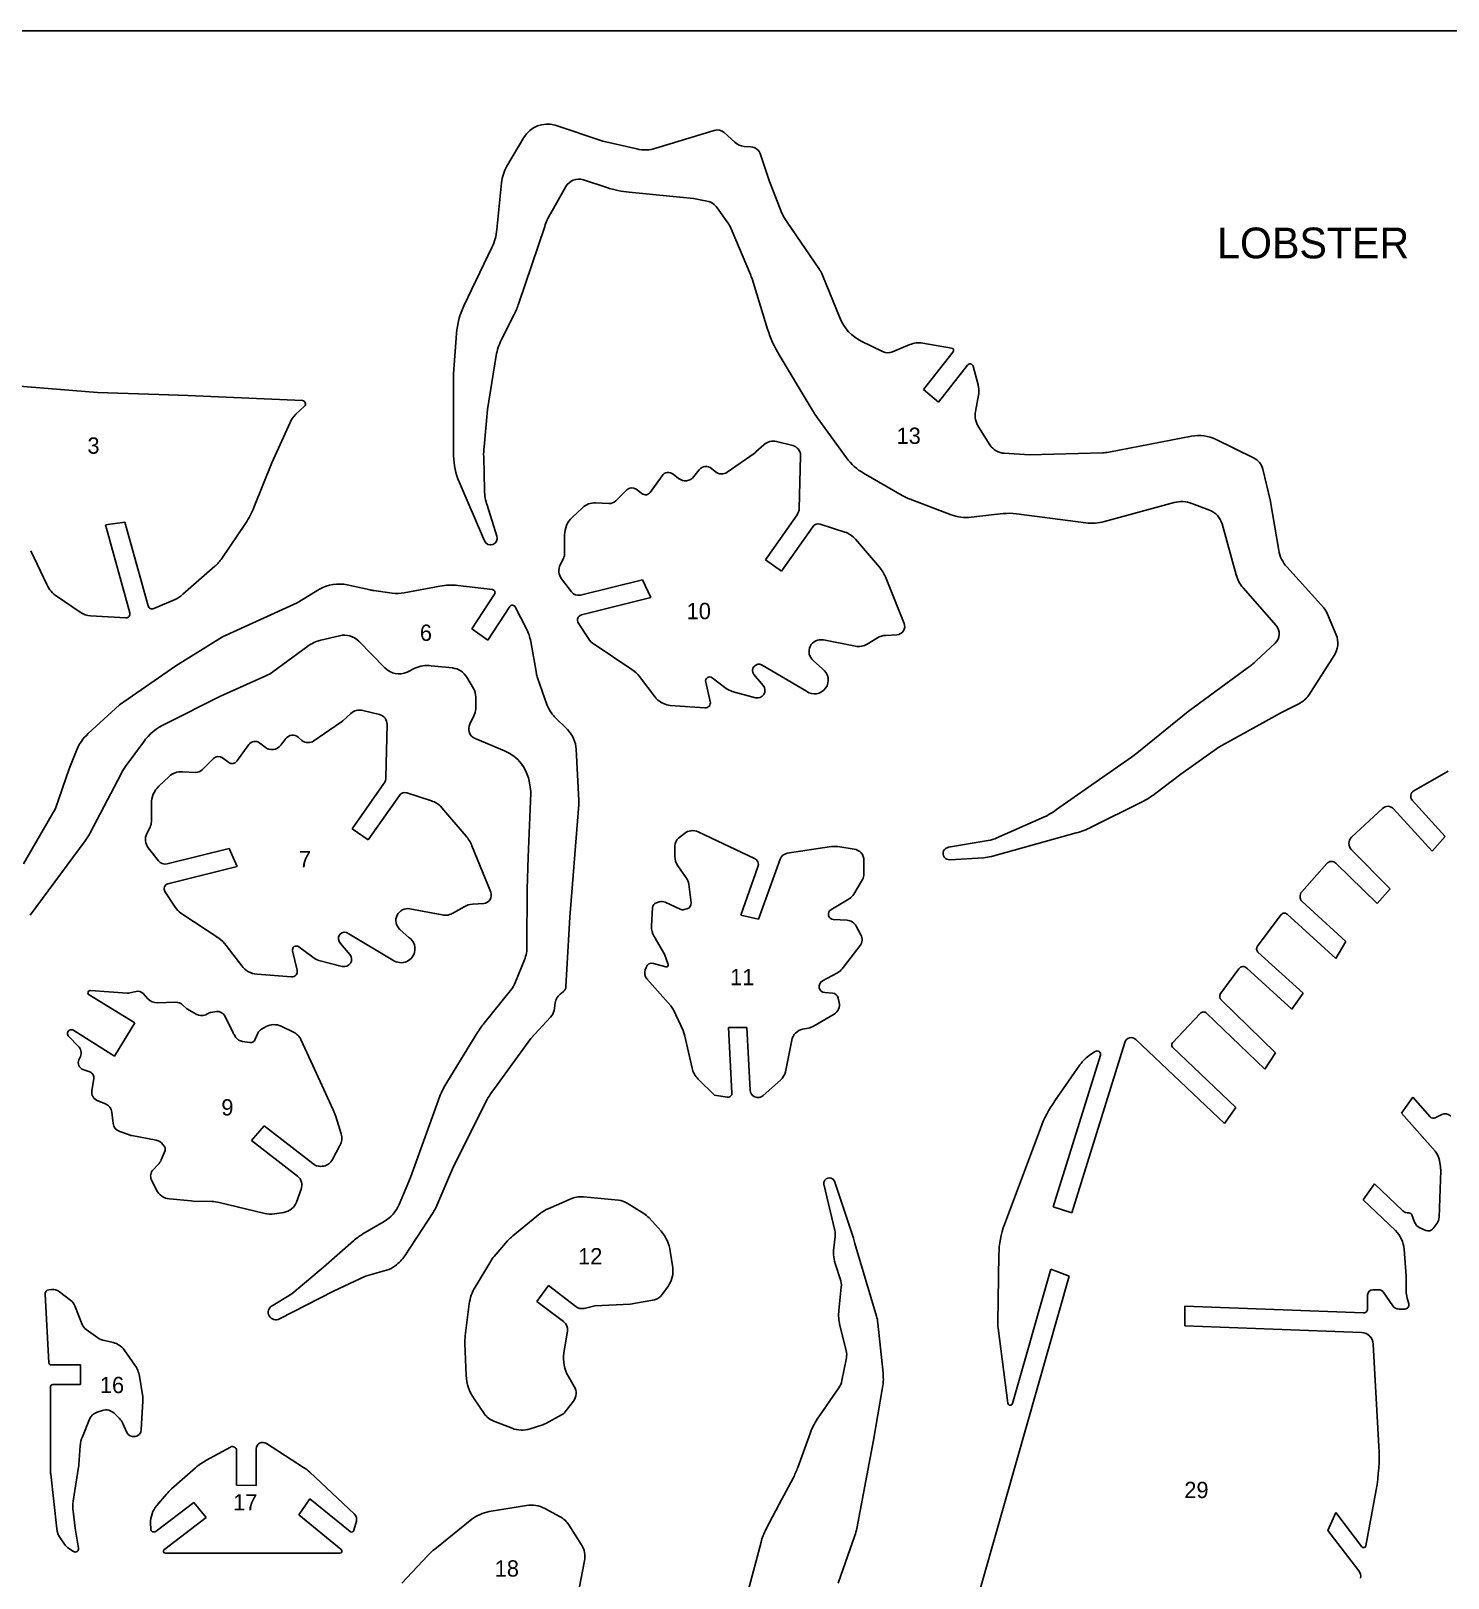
# Model space of a CAD drawing. Extents: x 0 to 24, y 0 to 19.3.
# Drawn here: x 4.7 to 13.92, y 9.2 to 19.26 of the extents above; entities that cross this region are included whole.
import ezdxf

# ---------------------------------------------------------------- set-up
doc = ezdxf.new("R2010")
doc.units = 0
doc.layers.add('WHITE', color=7, linetype='CONTINUOUS')
doc.layers.add('YELLOW', color=2, linetype='CONTINUOUS')

msp = doc.modelspace()

# ---------------------------------------------------------------- linework, layer by layer
at = {"layer": 'WHITE', "linetype": 'CONTINUOUS'}
for p, q in [((0, 19.260324), (23.982879, 19.260324)), ((8.421749, 18.544018), (8.111021, 18.647939)), ((9.14501, 18.614011), (8.766414, 18.497345)), ((7.907407, 18.567349), (7.797109, 18.380705)), ((8.641273, 18.493114), (8.421749, 18.544018)), ((9.278634, 18.537655), (9.210762, 18.599164)), ((9.383623, 18.5069), (9.340141, 18.510065)), ((9.50346, 18.282074), (9.446148, 18.457042)), ((7.763178, 18.27359), (7.732422, 17.970287)), ((8.080269, 18.072095), (8.179925, 18.248156)), ((8.294489, 18.292679), (8.447199, 18.24283)), ((8.592489, 18.212081), (9.010327, 18.171782)), ((9.573453, 18.10391), (9.50346, 18.282074)), ((9.010327, 18.171782), (9.097279, 18.154774)), ((9.165159, 18.110273), (9.233032, 18.013768)), ((9.825852, 17.716828), (9.61905, 18.016947)), ((7.874531, 17.489881), (8.043152, 17.989374)), ((9.255302, 17.974529), (9.380441, 17.676528)), ((7.699548, 17.852572), (7.518205, 17.472912)), ((9.391047, 17.648956), (9.491793, 17.321261)), ((9.963717, 17.390194), (9.849178, 17.673348)), ((7.762118, 17.25445), (7.844831, 17.417769)), ((7.47048, 17.293688), (7.451396, 17.030684)), ((10.239447, 17.177033), (10.10052, 17.244905)), ((10.41655, 17.221574), (10.304137, 17.174913)), ((10.688038, 17.198243), (10.501386, 17.231092)), ((7.670916, 16.800556), (7.72817, 17.150524)), ((9.567089, 17.154763), (9.782367, 16.797374)), ((10.505632, 16.928876), (10.697524, 17.173899)), ((10.790907, 17.087951), (10.603198, 16.847218)), ((10.8609, 16.959631), (10.827988, 17.080518)), ((5.13526, 16.909788), (4.520169, 16.960691)), ((5.535069, 16.897061), (5.13526, 16.909788)), ((5.723838, 16.891759), (5.535069, 16.897061)), ((7.44927, 16.967054), (7.451377, 16.498311)), ((10.603198, 16.847218), (10.505632, 16.928876)), ((10.842871, 16.785709), (10.864059, 16.903426)), ((6.468305, 16.857771), (5.723838, 16.891759)), ((6.425889, 16.76874), (6.482095, 16.820705)), ((7.648645, 16.557701), (7.670916, 16.800556)), ((6.269994, 16.453772), (6.38771, 16.715716)), ((9.814186, 16.748591), (10.005075, 16.485587)), ((10.937256, 16.569367), (10.863021, 16.686022)), ((12.248034, 16.625573), (11.7093, 16.522702)), ((12.651024, 16.485587), (12.408156, 16.604335)), ((9.403776, 16.513157), (9.22985, 16.392263)), ((9.469523, 16.571488), (9.416499, 16.523765)), ((9.65511, 16.565125), (9.549061, 16.591637)), ((9.697531, 16.156831), (9.706015, 16.499374)), ((11.193897, 16.505737), (11.030579, 16.515267)), ((11.669001, 16.518463), (11.193897, 16.505737)), ((6.153335, 16.163198), (6.269994, 16.453772)), ((7.651826, 16.273487), (7.646484, 16.491949)), ((9.047444, 16.408171), (9.013509, 16.36363)), ((9.151374, 16.396505), (9.128043, 16.416655)), ((12.759195, 16.213039), (12.710389, 16.412407)), ((7.486388, 16.328633), (7.651827, 15.946853)), ((8.805636, 16.368944), (8.729294, 16.260761)), ((8.912761, 16.351964), (8.878825, 16.378477)), ((10.115368, 16.3859), (10.367765, 16.24061)), ((8.459923, 16.188571), (8.374026, 16.192889)), ((8.576573, 16.277738), (8.504468, 16.205615)), ((8.675199, 16.253326), (8.63703, 16.281971)), ((10.418671, 16.21622), (10.684857, 16.115473)), ((11.681727, 16.070932), (12.134564, 16.194993)), ((12.814341, 15.884284), (12.759195, 16.213039)), ((7.731364, 15.976547), (7.668795, 16.176982)), ((8.289186, 16.161074), (8.221314, 16.097444)), ((9.478008, 15.822775), (9.683745, 16.115473)), ((10.815298, 16.099565), (11.02316, 16.122863)), ((11.110117, 16.121836), (11.559769, 16.062448)), ((12.250155, 16.188647), (12.364689, 16.145167)), ((5.188284, 16.050782), (5.314484, 16.06775)), ((5.346278, 15.478108), (5.188284, 16.050782)), ((5.314484, 16.06775), (5.465076, 15.523714)), ((5.944421, 15.832319), (6.098194, 16.059266)), ((9.785552, 16.038056), (9.581936, 15.7496)), ((9.994466, 16.003048), (9.834336, 16.055024)), ((12.446347, 16.056085), (12.538606, 15.725208)), ((8.172494, 15.983972), (8.172532, 15.866255)), ((10.219293, 15.773988), (10.062342, 15.957458)), ((4.703622, 15.881096), (4.807566, 15.661579)), ((8.165101, 15.832323), (8.143898, 15.789899)), ((9.581936, 15.7496), (9.478008, 15.822775)), ((5.692022, 15.599009), (5.89882, 15.780355)), ((8.152383, 15.698696), (8.218134, 15.613856)), ((8.275394, 15.593735), (8.678391, 15.692333)), ((8.678391, 15.692333), (8.732475, 15.576739)), ((10.379352, 15.409146), (10.257475, 15.711422)), ((13.107039, 15.510988), (12.867344, 15.776094)), ((6.579647, 15.630849), (6.434373, 15.542803)), ((6.908398, 15.627556), (6.759945, 15.659458)), ((7.051583, 15.606433), (6.931747, 15.623401)), ((7.36231, 15.652034), (7.128999, 15.608554)), ((7.703791, 15.628703), (7.478964, 15.656276)), ((7.569107, 15.373123), (7.717578, 15.60007)), ((12.583152, 15.640369), (12.797367, 15.395387)), ((4.873317, 15.584162), (5.022846, 15.482354)), ((5.502177, 15.505723), (5.640058, 15.565073)), ((6.434373, 15.542803), (5.948663, 15.322219)), ((7.816195, 15.518417), (7.673036, 15.301009)), ((7.924358, 15.374175), (7.851201, 15.51629)), ((8.732475, 15.576739), (8.281763, 15.464326)), ((5.090714, 15.458957), (5.319787, 15.445237)), ((8.261569, 15.413394), (8.327364, 15.311614)), ((13.187637, 15.336005), (13.132479, 15.469623)), ((5.948663, 15.322219), (5.645361, 15.13345)), ((6.587084, 15.29995), (6.710102, 15.329642)), ((6.834151, 15.293558), (7.00386, 15.119663)), ((7.673036, 15.301009), (7.569107, 15.373123)), ((7.989066, 15.083606), (7.951947, 15.292525)), ((9.854484, 15.302069), (10.063404, 15.26177)), ((10.138693, 15.274507), (10.205511, 15.314795)), ((10.259596, 15.331763), (10.332771, 15.336005)), ((6.275292, 15.094218), (6.503305, 15.26071)), ((8.364467, 15.273415), (8.610519, 15.109058)), ((12.79101, 15.280859), (12.667991, 15.165266)), ((13.009473, 14.94362), (13.174911, 15.200261)), ((5.645361, 15.13345), (5.279487, 14.881051)), ((7.148088, 15.093151), (7.200053, 15.117542)), ((7.305043, 15.13451), (7.443968, 15.119663)), ((9.455736, 15.138752), (9.744193, 14.968012)), ((9.849183, 15.1133), (9.788734, 15.167386)), ((12.608604, 15.117542), (12.226824, 14.83651)), ((5.935937, 14.937257), (6.230757, 15.068759)), ((7.537293, 15.059215), (7.579713, 14.987101)), ((8.057998, 14.882111), (7.996488, 15.056033)), ((8.659218, 15.063395), (8.76111, 14.930894)), ((9.119529, 14.901195), (9.089864, 15.0274)), ((9.132284, 15.054973), (9.223488, 14.98604)), ((9.463161, 15.005129), (9.402711, 15.077243)), ((5.578549, 14.756971), (5.935937, 14.937257)), ((7.594492, 14.930896), (7.59456, 14.854538)), ((9.262725, 14.966951), (9.413317, 14.926652)), ((12.83343, 14.830147), (12.949024, 14.889535)), ((5.279487, 14.881051), (5.075872, 14.693342)), ((6.782217, 14.823784), (6.730251, 14.776061)), ((6.96886, 14.817406), (6.861754, 14.843933)), ((7.582883, 14.807882), (7.556382, 14.754851)), ((8.190544, 14.719838), (8.107842, 14.802574)), ((8.859734, 14.87679), (9.084561, 14.859841)), ((12.226824, 14.83651), (11.891705, 14.566083)), ((12.425137, 14.605321), (12.83343, 14.830147)), ((6.716466, 14.765455), (6.542543, 14.64562)), ((7.011284, 14.410189), (7.018707, 14.75167)), ((4.999461, 14.583072), (4.951793, 14.464274)), ((5.32292, 14.48658), (5.43432, 14.638196)), ((6.119404, 14.621228), (6.041987, 14.514118)), ((6.225442, 14.604246), (6.191518, 14.631833)), ((6.360137, 14.660467), (6.327261, 14.616986)), ((6.465126, 14.648801), (6.440736, 14.668951)), ((7.591378, 14.660467), (7.781208, 14.58199)), ((8.264743, 14.257474), (8.247828, 14.591534)), ((12.179101, 14.429278), (12.425137, 14.605321)), ((5.890336, 14.531086), (5.818221, 14.458972)), ((5.988961, 14.505634), (5.949723, 14.535328)), ((11.856709, 14.53957), (11.371003, 14.199144)), ((4.951793, 14.464274), (4.863772, 14.205512)), ((5.088595, 14.04856), (5.289033, 14.432459)), ((5.601882, 14.414428), (5.535069, 14.350801)), ((5.773679, 14.440913), (5.687781, 14.445185)), ((12.014724, 14.305199), (12.179101, 14.429278)), ((13.91514, 14.448367), (13.692403, 14.321163)), ((6.791761, 14.075071), (6.997497, 14.367769)), ((7.098241, 14.291415), (6.89569, 14.002957)), ((7.307161, 14.256405), (7.147029, 14.30732)), ((7.954065, 14.306259), (7.93498, 13.890544)), ((7.944524, 14.372011), (7.953008, 14.316865)), ((4.863772, 14.205512), (4.654854, 13.847063)), ((5.486249, 14.237327), (5.486286, 14.119612)), ((7.531989, 14.027348), (7.375036, 14.210815)), ((8.206467, 13.499219), (8.264795, 14.233085)), ((8.264795, 14.233085), (8.264795, 14.239448)), ((11.595826, 14.084615), (11.92246, 14.247932)), ((13.488819, 14.206573), (13.288384, 14.018864)), ((13.812271, 13.929782), (13.560933, 14.204451)), ((13.68183, 14.260658), (13.897111, 14.024167)), ((5.477794, 14.084619), (5.456592, 14.043256)), ((11.272374, 14.142943), (10.981801, 14.014611)), ((4.699394, 13.511945), (5.055722, 13.996594)), ((6.89569, 14.002957), (6.791761, 14.075071)), ((8.912761, 14.012501), (8.950939, 14.043256)), ((9.041077, 14.054911), (9.406953, 13.88206)), ((10.926651, 13.998715), (10.66895, 13.954173)), ((10.9468, 13.894786), (11.49826, 14.047498)), ((13.897111, 14.024167), (13.812271, 13.929782)), ((5.466136, 13.950992), (5.531886, 13.866152)), ((5.589154, 13.847063), (5.992143, 13.94569)), ((5.992143, 13.94569), (6.045169, 13.830095)), ((7.692126, 13.662536), (7.570168, 13.963718)), ((7.93498, 13.890544), (7.928617, 13.682686)), ((8.889429, 13.895846), (8.889429, 13.962658)), ((9.620115, 13.914927), (9.907509, 13.958416)), ((9.947808, 13.958416), (10.053859, 13.942508)), ((10.677433, 13.873576), (10.8959, 13.886228)), ((13.287324, 13.937206), (13.539723, 13.684807)), ((6.045169, 13.830095), (5.594456, 13.716622)), ((8.962604, 13.75586), (8.908519, 13.834337)), ((9.429159, 13.826937), (9.317872, 13.513006)), ((9.433467, 13.486493), (9.573453, 13.876757)), ((10.118516, 13.868272), (10.11855, 13.779191)), ((13.126128, 13.848124), (12.963871, 13.664657)), ((13.454883, 13.589362), (13.186543, 13.850211)), ((7.928617, 13.682686), (7.927557, 13.312571)), ((8.994419, 13.593604), (8.979572, 13.714501)), ((10.109005, 13.744195), (10.051738, 13.64981)), ((13.539723, 13.684807), (13.454883, 13.589362)), ((5.574262, 13.66569), (5.641118, 13.56391)), ((7.573349, 13.584058), (7.646523, 13.589362)), ((8.769593, 13.593604), (8.787622, 13.598906)), ((8.826857, 13.59678), (8.923366, 13.551184)), ((10.023104, 13.620116), (9.903268, 13.548002)), ((12.967053, 13.602088), (13.250206, 13.342265)), ((5.678235, 13.526792), (5.924272, 13.362415)), ((7.167178, 13.554365), (7.376097, 13.514066)), ((7.451375, 13.527882), (7.519263, 13.568152)), ((8.181013, 13.048506), (8.206467, 13.499219)), ((8.737779, 13.440892), (8.744141, 13.561789)), ((8.949878, 13.549063), (8.967907, 13.553305)), ((9.317872, 13.513006), (9.433467, 13.486493)), ((9.919176, 13.485433), (10.008258, 13.48013)), ((12.831309, 13.516187), (12.676429, 13.311546)), ((13.186576, 13.231973), (12.869441, 13.519321)), ((6.769491, 13.392109), (7.056886, 13.221368)), ((7.162936, 13.366657), (7.101426, 13.420742)), ((8.821557, 13.259546), (8.753686, 13.375141)), ((10.06869, 13.440883), (10.0984, 13.385746)), ((5.972973, 13.31675), (6.073802, 13.18319)), ((6.433312, 13.154557), (6.403617, 13.280756)), ((6.444977, 13.307269), (6.53618, 13.239397)), ((6.776917, 13.257428), (6.716465, 13.329539)), ((10.093097, 13.314692), (9.976443, 13.164101)), ((13.250206, 13.342265), (13.186576, 13.231973)), ((6.575418, 13.219241), (6.727071, 13.180009)), ((7.911648, 13.222429), (7.854381, 13.079261)), ((8.750505, 13.199099), (8.830041, 13.176827)), ((8.844888, 13.191674), (8.821557, 13.259546)), ((12.679657, 13.273333), (12.972355, 13.006087)), ((6.173489, 13.129109), (6.398316, 13.112137)), ((8.696418, 13.157738), (8.701721, 13.172585)), ((8.862916, 12.923368), (8.708085, 13.09835)), ((9.946749, 13.138649), (9.848122, 13.085624)), ((12.555579, 13.165162), (12.437863, 13.006087)), ((12.900241, 12.901097), (12.607543, 13.169404)), ((5.082199, 12.994361), (5.378114, 12.814136)), ((5.329331, 13.005026), (5.091779, 13.024115)), ((5.386599, 13.016692), (5.3463, 13.007147)), ((5.463974, 12.968932), (5.43326, 13.002905)), ((7.821492, 13.024127), (7.649706, 12.810955)), ((8.151314, 13.006097), (8.162988, 13.014571)), ((9.864027, 13.009244), (9.914933, 13.006087)), ((9.950985, 12.974271), (9.957353, 12.945638)), ((12.972355, 13.006087), (12.900241, 12.901097)), ((5.64218, 12.946682), (5.525523, 12.943517)), ((5.713225, 12.907455), (5.694144, 12.926549)), ((5.776854, 12.86927), (5.720655, 12.901097)), ((5.909424, 12.88625), (5.875489, 12.880948)), ((8.103599, 12.893673), (8.111023, 12.941396)), ((8.942395, 12.764263), (8.879885, 12.897916)), ((12.30318, 12.874585), (12.123955, 12.682634)), ((12.724198, 12.511894), (12.3456, 12.875645)), ((12.442105, 12.959425), (12.794191, 12.617944)), ((5.378114, 12.814136), (5.246612, 12.595673)), ((5.848961, 12.871429), (5.839431, 12.866101)), ((6.018661, 12.747327), (5.96351, 12.857617)), ((6.232878, 12.788684), (6.203184, 12.772777)), ((6.411041, 12.752627), (6.329383, 12.790805)), ((7.954069, 12.711268), (8.081328, 12.850193)), ((9.35605, 12.782321), (9.237273, 12.782321)), ((9.237273, 12.782321), (9.260605, 12.358121)), ((9.37829, 12.376149), (9.35605, 12.782321)), ((9.756918, 12.77914), (9.719801, 12.771716)), ((9.924477, 12.870343), (9.794037, 12.792926)), ((4.950732, 12.723994), (5.011182, 12.662485)), ((5.246612, 12.595673), (4.981487, 12.763232)), ((6.03561, 12.718681), (6.023959, 12.73778)), ((6.125756, 12.685747), (6.078045, 12.692179)), ((6.178791, 12.745204), (6.161824, 12.705965)), ((6.523454, 12.563858), (6.458763, 12.703844)), ((7.609403, 12.754752), (7.40685, 12.425993)), ((7.699545, 12.362366), (7.954069, 12.711268)), ((8.95412, 12.727175), (8.942395, 12.764263)), ((9.000786, 12.519318), (8.95412, 12.727175)), ((9.648701, 12.699612), (9.607388, 12.494926)), ((11.813229, 12.685816), (11.470687, 11.578654)), ((12.462255, 12.159808), (11.885343, 12.704905)), ((5.024968, 12.593552), (5.015423, 12.572342)), ((11.34873, 11.616832), (11.655141, 12.602059)), ((11.621278, 12.626428), (11.591584, 12.607339)), ((12.125016, 12.655061), (12.53649, 12.263737)), ((12.794191, 12.617944), (12.724198, 12.511894)), ((5.040876, 12.510833), (5.086477, 12.493865)), ((6.668711, 12.246755), (6.523454, 12.563858)), ((11.522652, 12.539467), (11.359332, 12.305097)), ((5.111915, 12.448266), (5.099202, 12.372968)), ((9.146071, 12.342214), (9.041082, 12.447203)), ((9.576634, 12.44084), (9.463161, 12.340093)), ((5.139501, 12.305096), (5.187225, 12.287068)), ((7.36231, 12.335851), (7.171419, 11.808782)), ((7.44927, 11.878775), (7.669855, 12.314641)), ((9.228787, 12.329464), (9.146071, 12.342214)), ((13.612897, 12.225559), (13.687132, 12.329488)), ((13.687132, 12.329488), (13.798476, 12.20222)), ((5.229644, 12.231922), (5.238128, 12.159808)), ((6.719647, 12.091936), (6.684651, 12.204349)), ((12.53649, 12.263737), (12.462255, 12.159808)), ((13.8303, 11.978462), (13.612897, 12.225559)), ((13.83136, 12.195865), (13.874821, 12.217115)), ((5.280543, 12.106767), (5.336754, 12.086633)), ((5.359026, 12.080273), (5.5181, 12.050576)), ((6.136372, 12.047395), (6.220151, 12.1439)), ((6.220151, 12.1439), (6.53618, 11.897864)), ((11.26495, 12.126932), (11.031644, 11.503357)), ((5.575368, 11.983765), (5.550975, 11.922256)), ((5.560436, 12.022946), (5.573246, 12.004975)), ((6.436493, 11.816206), (6.136372, 12.047395)), ((6.664423, 11.925479), (6.712224, 12.01558)), ((5.530812, 11.892576), (5.49795, 11.858626)), ((7.334733, 11.61047), (7.44927, 11.878775)), ((13.865296, 11.876654), (13.858849, 11.918)), ((5.487275, 11.792839), (5.520222, 11.726063)), ((7.171419, 11.808782), (7.097185, 11.632739)), ((10.049614, 11.413215), (9.926599, 11.784391)), ((13.362619, 11.663494), (13.436854, 11.766362)), ((13.436854, 11.766362), (13.620321, 11.59138)), ((13.856812, 11.54896), (13.867415, 11.853323)), ((5.604001, 11.668796), (5.746107, 11.65607)), ((6.42907, 11.647586), (6.459824, 11.731366)), ((8.065426, 11.605157), (8.208589, 11.667736)), ((8.294484, 11.681471), (8.522497, 11.660312)), ((9.856606, 11.765302), (9.92872, 11.46412)), ((5.746107, 11.65607), (5.757773, 11.655011)), ((5.757773, 11.655011), (5.87973, 11.651828)), ((5.92744, 11.645414), (6.223332, 11.574412)), ((6.286962, 11.571233), (6.347411, 11.580775)), ((7.133227, 11.298692), (7.317768, 11.580775)), ((7.835272, 11.428088), (8.016638, 11.575472)), ((8.578668, 11.641167), (8.687935, 11.573351)), ((11.470687, 11.578654), (11.34873, 11.616832)), ((13.572598, 11.463059), (13.362619, 11.663494)), ((13.679709, 11.564867), (13.696676, 11.518205)), ((6.999603, 11.521414), (6.861754, 11.440789)), ((8.72187, 11.544718), (8.799287, 11.458817)), ((13.732734, 11.481088), (13.769835, 11.464085)), ((13.818634, 11.476846), (13.844086, 11.510782)), ((6.800187, 11.396312), (6.606173, 11.225507)), ((7.714338, 11.29449), (7.802418, 11.396248)), ((9.930841, 11.424881), (9.922356, 11.349586)), ((10.200205, 10.907356), (10.0581, 11.378219)), ((7.590299, 11.095076), (7.692126, 11.263685)), ((8.859735, 11.328376), (8.875644, 11.220205)), ((10.995583, 11.308226), (10.988157, 10.862816)), ((13.642591, 11.16718), (13.629828, 11.341099)), ((6.606173, 11.225507), (6.400437, 11.052646)), ((6.669803, 11.069614), (6.878721, 11.166119)), ((6.878721, 11.166119), (7.014466, 11.205358)), ((9.934985, 11.235018), (9.964776, 11.150212)), ((11.452659, 11.16718), (10.536387, 7.953864)), ((11.083605, 10.337869), (11.333883, 11.212781)), ((11.333883, 11.212781), (11.452659, 11.16718)), ((13.642591, 11.070674), (13.642591, 11.16718)), ((4.820291, 11.078098), (4.836199, 11.080219)), ((4.889227, 11.065376), (4.963459, 11.008105)), ((6.318776, 10.889329), (6.669803, 11.069614)), ((8.067543, 11.105671), (7.992247, 11.001742)), ((8.245707, 10.968866), (8.067543, 11.105671)), ((8.847, 11.104617), (8.805651, 11.046283)), ((9.971137, 11.094006), (9.955232, 10.943414)), ((13.425189, 11.078098), (13.461246, 11.078098)), ((4.820291, 10.604054), (4.7959, 11.048404)), ((4.989972, 10.973108), (5.036633, 10.853272)), ((6.400437, 11.052646), (6.271055, 10.974169)), ((7.526687, 10.779037), (7.553199, 10.985834)), ((7.992247, 11.001742), (8.166168, 10.8713)), ((8.369784, 10.973108), (8.299791, 10.957201)), ((8.598852, 10.984774), (8.369784, 10.973108)), ((8.755812, 11.01338), (8.598852, 10.984774)), ((12.203493, 10.843727), (12.203493, 10.970987)), ((12.203493, 10.970987), (13.36474, 10.927507)), ((13.392313, 10.954019), (13.392314, 11.045222)), ((13.497303, 11.059009), (13.55563, 10.974169)), ((13.659559, 10.985834), (13.648954, 11.024012)), ((10.242616, 10.535121), (10.208692, 10.860695)), ((13.59699, 10.952959), (13.634107, 10.95293)), ((5.062075, 10.820382), (5.137381, 10.766311)), ((8.190561, 10.810852), (8.16829, 10.665563)), ((9.961596, 10.847969), (10.002954, 10.681471)), ((10.990281, 10.82888), (11.053911, 10.33999)), ((13.353075, 10.800247), (12.203493, 10.843727)), ((5.181921, 10.747222), (5.238128, 10.734496)), ((5.309185, 10.687837), (5.379174, 10.588147)), ((7.53305, 10.521335), (7.524567, 10.728133)), ((13.465488, 10.060018), (13.42938, 10.724948)), ((5.026029, 10.589207), (4.836199, 10.589207)), ((5.026029, 10.461947), (5.026029, 10.589207)), ((10.004016, 10.634809), (9.975381, 10.487399)), ((4.845743, 10.461946), (5.026029, 10.461947)), ((5.408869, 10.517093), (5.429019, 10.394075)), ((8.1969, 10.513899), (8.235102, 10.449221)), ((4.829837, 9.910486), (4.829836, 10.44604)), ((7.648645, 10.274239), (7.583954, 10.368623)), ((9.955221, 10.439684), (9.815246, 10.236061)), ((10.181119, 10.101377), (10.237326, 10.430132)), ((5.168135, 10.293328), (5.133138, 10.281662)), ((5.279483, 10.240299), (5.244491, 10.275299)), ((5.431139, 10.353776), (5.420534, 10.169249)), ((8.152383, 10.264694), (8.049513, 10.209548)), ((8.229798, 10.353776), (8.183137, 10.292267)), ((5.084355, 10.236061), (5.037694, 10.122587)), ((5.32721, 10.151221), (5.300697, 10.209548)), ((7.831051, 10.177733), (7.713335, 10.223335)), ((8.030425, 10.201065), (7.947706, 10.174552)), ((5.023846, 10.063203), (5.015423, 9.941242)), ((6.233939, 10.079108), (6.475732, 9.923213)), ((9.768583, 10.144858), (9.687986, 9.923213)), ((10.071883, 9.526586), (10.181119, 10.101377)), ((5.840493, 9.967754), (6.001689, 10.055776)), ((6.039821, 10.032446), (6.039866, 9.808679)), ((6.167126, 9.806557), (6.167126, 10.04305)), ((4.871196, 9.524464), (4.831956, 9.878672)), ((5.013296, 9.924273), (4.978305, 9.70369)), ((5.61778, 9.783235), (5.772621, 9.920031)), ((6.516024, 9.89245), (6.805548, 9.62203)), ((6.039866, 9.808679), (6.167126, 9.806557)), ((9.657236, 9.853218), (9.567089, 9.68354)), ((13.381708, 9.413113), (13.44745, 9.777927)), ((5.762015, 9.695206), (5.517039, 9.508558)), ((5.521282, 9.675056), (5.584912, 9.74929)), ((5.842614, 9.59764), (5.762015, 9.695206)), ((6.517092, 9.719596), (6.443916, 9.614607)), ((6.777975, 9.506436), (6.517092, 9.719596)), ((7.682583, 9.635807), (7.924374, 9.676117)), ((8.043151, 9.655967), (8.143898, 9.601881)), ((9.567089, 9.68354), (9.481189, 9.519162)), ((4.977244, 9.637939), (4.991032, 9.527647)), ((5.482044, 9.524465), (5.480982, 9.561582)), ((5.574306, 9.391902), (5.842614, 9.59764)), ((6.443916, 9.614607), (6.719647, 9.390842)), ((6.819334, 9.574308), (6.803427, 9.514921)), ((7.328374, 9.391902), (7.570168, 9.585974)), ((13.133551, 9.513859), (13.186576, 9.629454)), ((13.186576, 9.629454), (13.354115, 9.406731)), ((4.92634, 9.418415), (4.893466, 9.466138)), ((4.991032, 9.527647), (5.012242, 9.398266)), ((8.200079, 9.5499), (8.282824, 9.419475)), ((9.950989, 9.170258), (10.059162, 9.479924)), ((13.336107, 9.251916), (13.133551, 9.513859)), ((4.980426, 9.377055), (4.94331, 9.401446)), ((6.711162, 9.36645), (5.582791, 9.36645)), ((9.449368, 9.438566), (9.366654, 9.121474)), ((7.114148, 9.170262), (7.283832, 9.351603)), ((8.301888, 9.316611), (8.267977, 9.135262))]:
    msp.add_line(p, q, dxfattribs=at)
for centre, radius, start, end in [((8.060968, 18.476888), 0.178223, 73.68934, 149.498155), ((9.164933, 18.549227), 0.067779, 47.456819, 107.094869), ((9.350111, 18.614647), 0.105056, -132.872849, -95.4461), ((9.37726, 18.434786), 0.072394, 17.904481, 84.957549), ((8.695995, 18.727378), 0.24057, -103.14796, -72.9793), ((8.023213, 18.250153), 0.261088, 149.9981, 174.849818), ((8.26437, 18.200522), 0.096954, 71.901965, 150.5733), ((8.659937, 18.889423), 0.68069, -108.2119, -95.686611), ((9.075336, 18.04728), 0.109711, 35.042247, 78.46237), ((9.977502, 18.260334), 0.433273, -158.83658, -145.8237), ((8.497787, 17.835074), 0.480105, 150.416744, 161.2531), ((9.062096, 17.890816), 0.210562, 23.426434, 35.726901), ((7.378006, 18.005814), 0.356192, -25.481754, -5.7243), ((9.635703, 17.586811), 0.230348, 22.06637, 34.363009), ((9.101212, 17.553299), 0.305212, 18.26497, 23.81282), ((7.973051, 17.255828), 0.503994, 154.4863, 175.691911), ((7.349584, 17.663909), 0.553041, -26.4276, -18.341176), ((10.214943, 17.548016), 0.757868, -162.590373, -148.741874), ((10.222289, 17.496614), 0.279615, -157.62951, -115.816257), ((8.084723, 17.091557), 0.361396, 153.209452, 170.6094), ((10.475302, 17.08074), 0.152597, 80.15792, 112.644369), ((10.685917, 17.183396), 0.014998, -39.292693, 81.869898), ((10.274125, 17.247132), 0.078208, -116.321832, -67.433699), ((10.807557, 17.074801), 0.021216, 15.630802, 141.698006), ((8.247828, 16.972251), 0.798572, 175.8038, 180.372835), ((10.736079, 16.924422), 0.129691, -9.317, 15.75233), ((6.466718, 16.836083), 0.021747, -45, 85.814759), ((10.363101, 17.141401), 0.674986, -149.3575, -144.412092), ((6.539362, 16.646783), 0.166584, 132.9363, 155.556196), ((10.981899, 16.76193), 0.141046, 170.294332, 212.559871), ((9.528258, 16.506696), 0.087452, 76.238485, 132.192859), ((12.29618, 16.374341), 0.255804, 64.0403, 100.848744), ((7.883651, 16.499056), 0.432275, -179.9013, -156.781107), ((8.195863, 16.506797), 0.54958, 174.685454, 181.5482), ((9.327629, 16.617407), 0.1291, -53.854599, -46.497805), ((9.640263, 16.501049), 0.065774, -1.459058, 76.953825), ((11.036731, 16.633421), 0.118314, -147.221574, -92.980499), ((11.66338, 16.765559), 0.24716, -88.69693, -79.2928), ((9.091736, 16.374479), 0.05565, 49.276773, 142.741084), ((9.193347, 16.444989), 0.064128, -130.883644, -55.304557), ((10.294891, 16.695381), 0.357781, -144.099788, -120.117125), ((12.602665, 16.385688), 0.110988, 13.929901, 64.16947), ((8.609245, 16.24496), 0.04628, 53.103844, 134.906999), ((8.846692, 16.33945), 0.050553, 50.532998, 144.308098), ((8.957275, 16.408403), 0.071881, -128.263241, -38.527089), ((8.005928, 16.286001), 0.354322, -177.97602, -162.0802), ((8.368988, 16.077297), 0.115702, 87.504261, 133.607831), ((8.463109, 16.246975), 0.05849, -93.122399, -45.000734), ((8.698645, 16.283244), 0.03801, -128.084601, -36.262432), ((10.542644, 16.540309), 0.34699, -120.2642, -110.933161), ((12.182707, 16.015998), 0.185356, 68.661232, 105.0541), ((5.645043, 16.366281), 0.547361, -34.118031, -21.7787), ((8.328531, 15.984077), 0.156037, 133.402743, 180.0386), ((9.622236, 16.158953), 0.075325, -35.256359, -1.614199), ((10.783123, 16.378493), 0.280777, -110.486095, -83.41982), ((11.062395, 15.763387), 0.361611, 82.41646, 96.22881), ((12.317084, 16.019561), 0.134324, 15.777658, 69.243237), ((9.821487, 16.013352), 0.043608, 72.864525, 145.492721), ((9.947702, 15.860104), 0.1504, 40.338371, 71.88449), ((11.599493, 16.372226), 0.312314, -97.307395, -74.73384), ((7.691595, 15.9617), 0.04245, -159.5267, 20.47228), ((5.715962, 15.986809), 0.275791, -48.468353, -34.067532), ((8.220991, 15.751075), 0.086317, 153.270474, 217.359939), ((8.096176, 15.865195), 0.076363, -25.497799, 0.795724), ((13.024214, 15.920023), 0.212893, -170.335916, -137.4633), ((10.043571, 15.623825), 0.231145, 22.269937, 40.51553), ((12.74912, 15.781627), 0.217943, -164.9969, -139.598289), ((4.982767, 15.74375), 0.193514, -154.872909, -124.443599), ((5.557992, 15.747487), 0.200024, -65.777351, -47.927587), ((6.70586, 15.417876), 0.247562, 77.380678, 120.652), ((6.973107, 15.923522), 0.302958, -102.3329, -97.846462), ((7.083785, 15.844944), 0.240675, -97.689323, -79.171967), ((7.434447, 15.274387), 0.384475, 83.350992, 100.814177), ((7.701111, 15.609777), 0.019115, -30.519053, 81.938957), ((8.262038, 15.647262), 0.055169, -142.733598, -75.9905), ((5.491588, 15.531137), 0.027532, -164.357754, -67.380798), ((7.833066, 15.506958), 0.020395, 27.231251, 145.815597), ((13.001307, 15.417452), 0.141166, 21.68914, 41.497708), ((5.099202, 15.593707), 0.135017, -124.438989, -93.6044), ((5.32053, 15.471749), 0.026523, -91.603863, 13.870781), ((8.290353, 15.43145), 0.033979, 104.643443, 212.0995), ((10.330226, 15.38903), 0.053086, -87.251912, 22.266861), ((12.734909, 15.341414), 0.082547, -47.186595, 40.83213), ((6.643397, 15.070668), 0.236097, 103.7991, 126.396347), ((6.740326, 15.202276), 0.130903, 44.21267, 103.349493), ((7.666673, 15.241621), 0.289781, 10.1173, 27.22144), ((8.43808, 15.382031), 0.131212, -147.543014, -124.1271), ((9.838902, 15.226285), 0.077369, 78.381527, 229.576961), ((10.267421, 15.212137), 0.119882, 93.742653, 121.09329), ((13.051052, 15.280342), 0.147491, -32.884575, 22.172925), ((10.084402, 15.366548), 0.106861, -101.332235, -59.465199), ((6.133297, 15.290934), 0.242611, -66.314693, -54.1772), ((7.09483, 15.20898), 0.127487, -135.525094, -65.306963), ((7.283261, 14.935989), 0.199713, 83.738327, 114.622575), ((7.431228, 14.997729), 0.122598, 30.100756, 84.035376), ((8.499166, 14.941499), 0.201185, 37.29286, 56.393698), ((9.435375, 15.102695), 0.041409, 60.5462, 217.926462), ((9.796688, 15.040656), 0.089626, -125.85292, 54.14708), ((12.279425, 15.58798), 0.57417, -55.018383, -47.4102), ((7.484267, 14.931955), 0.110232, -0.5506, 30.018092), ((8.163509, 15.11578), 0.177386, -169.550132, -160.317), ((9.114829, 15.035409), 0.026218, 48.259671, 197.788064), ((9.292578, 15.078185), 0.11517, -126.862734, -105.023076), ((9.426789, 14.973163), 0.048423, -106.153308, 41.311178), ((8.871924, 15.012634), 0.1377, -143.586556, -133.569901), ((8.870552, 15.014462), 0.138097, -132.63478, -94.493), ((9.086365, 14.893777), 0.033984, -93.042764, 12.608081), ((12.879502, 15.028059), 0.154992, -63.348873, -33.010788), ((6.840952, 14.758991), 0.087452, 76.239048, 132.192659), ((6.952956, 14.753579), 0.065779, -1.662959, 76.00883), ((7.48957, 14.856023), 0.105, -27.289499, -0.810189), ((8.258955, 14.952658), 0.21298, -160.656221, -135.195777), ((5.279487, 14.470637), 0.301756, 132.436081, 158.1238), ((5.743986, 14.409128), 0.385182, 115.4362, 143.508703), ((6.404429, 14.626774), 0.055651, 49.277529, 142.740326), ((6.644776, 14.872885), 0.129154, -56.284, -48.562161), ((7.617752, 14.723926), 0.068722, 153.256164, 247.432039), ((8.052696, 14.581354), 0.195397, 2.986637, 45.13189), ((6.160545, 14.591963), 0.050488, 52.157888, 144.573884), ((6.270101, 14.660573), 0.071882, -128.4091, -37.326873), ((6.505932, 14.69824), 0.064104, -129.535157, -55.171437), ((7.675262, 14.331087), 0.272354, 8.641923, 67.107684), ((5.659147, 14.238388), 0.41791, 143.5665, 152.329492), ((5.922551, 14.497909), 0.046244, 54.014147, 134.157233), ((6.011232, 14.536388), 0.037971, -125.910201, -35.909723), ((11.472172, 15.0835), 0.66613, -54.741201, -50.9641), ((5.680675, 14.329697), 0.115707, 86.479353, 132.9203), ((5.775907, 14.499377), 0.058507, -92.1826, -43.678024), ((6.935965, 14.411217), 0.075325, -35.226238, -0.782086), ((5.642285, 14.237433), 0.156037, 133.402743, 180.039), ((7.133559, 14.265855), 0.043598, 72.004454, 144.106499), ((7.897225, 14.305942), 0.056842, 0.320096, 11.079325), ((11.659626, 14.774344), 0.58838, -63.467338, -52.877769), ((13.71216, 14.286535), 0.039868, 119.706799, 220.469048), ((7.260396, 14.113461), 0.1504, 40.338371, 71.88437), ((8.076026, 14.247932), 0.18896, -2.573359, 2.894448), ((11.03864, 14.667784), 0.574534, -65.994558, -54.6554), ((13.523815, 14.169455), 0.051014, 43.31466, 133.315316), ((5.40993, 14.119612), 0.076356, -27.276699, 0), ((11.353996, 14.573496), 0.545423, -74.662736, -63.680153), ((4.727497, 14.240615), 0.408996, -36.629223, -28.0069), ((5.533777, 14.004615), 0.086317, 153.406326, 218.405957), ((7.355417, 13.878136), 0.231176, 21.728197, 40.19945), ((8.954197, 13.962722), 0.064768, 129.773853, 180.056962), ((9.005237, 13.977717), 0.085109, 65.09505, 129.641034), ((10.888261, 14.235524), 0.239901, -80.791676, -67.0509), ((13.327637, 13.977518), 0.057011, 133.512401, 224.999482), ((8.996858, 13.895471), 0.107429, 179.799957, 214.684765), ((9.387228, 13.842079), 0.044582, -19.8555, 63.739711), ((9.628705, 13.85682), 0.058739, 98.408539, 160.158299), ((9.927659, 13.820551), 0.13933, 81.68486, 98.315126), ((10.043572, 13.868273), 0.074944, -0.000799, 82.110683), ((10.673191, 13.913875), 0.040521, 96.008548, 276.009006), ((10.881049, 14.130217), 0.24444, -86.5168, -74.396053), ((5.57513, 13.900438), 0.055186, -141.591221, -75.278041), ((10.050692, 13.778898), 0.067859, -30.757643, 0.247405), ((13.157306, 13.821081), 0.041271, 44.89587, 139.063366), ((5.603046, 13.683746), 0.033979, 104.643443, 212.1005), ((8.886466, 13.700464), 0.094158, 8.57355, 36.038859), ((7.579181, 13.464329), 0.119872, 92.78889, 119.990083), ((7.642955, 13.642382), 0.05314, -86.150437, 22.287876), ((8.779137, 13.55988), 0.035049, 105.8025, 176.87787), ((8.804378, 13.545033), 0.056419, 66.51958, 107.276928), ((8.958764, 13.58819), 0.036063, -75.313827, 8.634515), ((9.976258, 13.693944), 0.087436, -57.603727, -30.315141), ((12.997857, 13.63502), 0.045093, 138.909281, 226.912396), ((5.750561, 13.636236), 0.131183, -146.54117, -123.45883), ((7.153258, 13.478226), 0.077401, 79.639073, 227.959966), ((7.395716, 13.619162), 0.106911, -100.574268, -58.626999), ((8.939498, 13.586068), 0.038434, -114.816966, -74.331242), ((9.920979, 13.519198), 0.033813, 121.585859, 266.943167), ((10.003697, 13.406956), 0.073317, 27.565181, 86.433178), ((12.851776, 13.500704), 0.025664, 46.5035, 142.893344), ((6.742978, 13.360824), 0.041008, 49.719572, 229.719572), ((8.854541, 13.434341), 0.116946, 176.788852, 210.412233), ((10.041567, 13.354263), 0.06497, -37.52174, 28.984252), ((5.81292, 13.194856), 0.201185, 37.29245, 56.393698), ((6.429239, 13.286302), 0.026216, 53.108546, 192.213282), ((7.109911, 13.294013), 0.089938, -126.126716, 53.87365), ((7.703797, 13.305586), 0.223869, -21.805353, 1.788085), ((12.69917, 13.294225), 0.028587, 142.704397, 226.954216), ((6.183882, 13.267182), 0.138464, -142.656159, -94.3045), ((6.607446, 13.329857), 0.115161, -128.231728, -106.1483), ((6.739479, 13.226777), 0.048386, -104.858614, 39.3074), ((8.740006, 13.160284), 0.040213, 74.8637, 162.186711), ((8.833224, 13.188493), 0.012092, -105.259964, 15.256804), ((12.583531, 13.143144), 0.035583, 47.560521, 141.773199), ((6.400385, 13.146076), 0.034002, -93.488372, 14.443107), ((7.654477, 13.161132), 0.21602, -39.3626, -22.271507), ((8.754113, 13.138232), 0.060903, 161.320109, 220.907944), ((9.867848, 13.049885), 0.040821, 118.89557, 264.630001), ((9.901941, 13.220972), 0.093727, -61.44101, -37.356402), ((5.090188, 13.008208), 0.015987, 84.289407, 240.018498), ((5.331519, 13.056462), 0.051482, -92.435788, -73.315065), ((5.398441, 12.970916), 0.047283, 42.575074, 104.504189), ((8.21071, 12.924216), 0.101157, 125.9571, 170.221675), ((8.136263, 13.050522), 0.044796, -53.374259, -2.578799), ((9.911434, 12.965788), 0.040451, 12.105762, 85.038262), ((12.466217, 12.985141), 0.035252, 143.544875, 226.843985), ((5.522343, 13.023055), 0.079601, -137.1612, -87.710152), ((5.645361, 12.877766), 0.06899, 45, 92.642789), ((5.742077, 12.933655), 0.038973, -137.758401, -123.344135), ((5.887155, 12.806713), 0.075146, 98.93059, 120.547799), ((5.916724, 12.834642), 0.052122, 26.154452, 98.051006), ((8.018759, 12.909687), 0.086339, -43.556711, -10.689199), ((8.780728, 12.850193), 0.110043, 25.700741, 41.67937), ((9.88962, 12.930387), 0.069428, -59.863982, 12.68992), ((12.32492, 12.853905), 0.030005, 46.431349, 136.432096), ((5.811328, 12.930579), 0.070337, -119.3485, -66.449767), ((6.230202, 12.724299), 0.055499, 119.132581, 157.872012), ((6.283197, 12.695705), 0.105723, 64.096301, 118.42179), ((8.074859, 12.463535), 0.54905, 140.745563, 147.9675), ((9.73889, 12.681786), 0.091934, 101.983969, 168.819699), ((9.735343, 12.894089), 0.116956, -79.369906, -59.878293), ((4.966109, 12.743613), 0.024927, 51.911227, 231.911227), ((6.113784, 12.793881), 0.105904, -153.9227, -148.012862), ((6.085044, 12.750612), 0.058851, -147.139901, -96.830472), ((6.130751, 12.719116), 0.033742, -98.5133, -22.937778), ((6.366533, 12.661353), 0.101547, 24.735796, 64.005007), ((11.854898, 12.674159), 0.043269, 45.282144, 164.370816), ((12.138272, 12.669378), 0.019511, 137.203497, 227.202598), ((5.056231, 12.553208), 0.045071, 154.879182, 250.081375), ((4.966872, 12.617778), 0.062945, -22.635793, 45.255658), ((11.73722, 12.390486), 0.261218, 123.884945, 145.226766), ((11.634004, 12.608399), 0.022067, -16.697797, 125.217593), ((5.07163, 12.455687), 0.040963, -10.437499, 68.749494), ((9.145435, 12.552829), 0.14848, -166.9563, -134.652757), ((9.510883, 12.514015), 0.098374, -48.058699, -11.18892), ((5.160919, 12.363713), 0.062407, 171.471107, 249.928339), ((7.819475, 12.166038), 0.487684, 147.788904, 159.6226), ((9.42933, 12.378377), 0.05109, -177.500101, -48.533476), ((5.163253, 12.224741), 0.066778, 6.173153, 68.962646), ((7.981324, 12.153975), 0.350466, 143.5151, 152.713846), ((9.233032, 12.356743), 0.027607, -98.846198, 2.862405), ((12.014618, 11.843885), 0.801321, 144.8608, 159.315268), ((6.298629, 12.083452), 0.404511, 17.389868, 23.81005), ((13.819058, 12.220468), 0.027507, -138.4401, -63.434949), ((13.896157, 12.175503), 0.046763, 39.755662, 117.145798), ((5.302713, 12.167974), 0.0651, -172.79406, -109.911499), ((5.386173, 12.217499), 0.139886, -110.688227, -101.1904), ((6.624409, 12.062656), 0.099637, -28.195235, 17.089292), ((5.505374, 11.984825), 0.066971, 34.69532, 79.045937), ((5.553427, 11.992281), 0.023536, -21.212688, 32.639545), ((13.740157, 11.898925), 0.120215, 9.130041, 41.423666), ((5.468787, 11.956404), 0.088999, -45.820999, -22.562358), ((6.588568, 11.966161), 0.086075, -127.491119, -28.204899), ((13.746096, 11.854066), 0.121321, -0.3506, 10.730413), ((5.538249, 11.818327), 0.056991, 135, 206.565299), ((6.391416, 11.758182), 0.073476, -21.405054, 52.157555), ((9.893316, 11.768564), 0.036854, 25.431645, 185.078593), ((5.612917, 11.771756), 0.103345, -153.759648, -94.949026), ((8.278582, 11.505479), 0.176709, 84.83691, 113.334041), ((5.873367, 11.423821), 0.228096, 76.28667, 88.401463), ((6.263101, 11.732002), 0.162531, -104.163184, -81.5578), ((6.331419, 11.68363), 0.104091, -81.162481, -20.259435), ((6.880843, 11.723942), 0.23478, -59.6132, -22.858762), ((7.148618, 11.697112), 0.205295, -34.519193, -24.9633), ((8.14814, 11.414276), 0.208031, 113.4284, 129.207204), ((8.510832, 11.534113), 0.126738, 57.63921, 84.718759), ((8.605172, 11.440839), 0.156235, 41.673901, 58.012335), ((13.655501, 11.628419), 0.051083, -133.525606, -84.248005), ((13.66168, 11.558504), 0.019118, 19.440035, 93.178147), ((9.82034, 11.438585), 0.111348, -7.069301, 13.257416), ((11.578858, 11.301333), 0.583315, 159.7365, 179.3229), ((13.759352, 11.543021), 0.067411, -158.3992, -113.257768), ((13.786077, 11.501662), 0.040936, -113.374999, -37.315193), ((13.788961, 11.550367), 0.067866, -35.681809, -1.18809), ((7.060067, 11.101429), 0.393056, 120.300814, 131.3896), ((8.001791, 11.223386), 0.263876, 129.1273, 139.073865), ((8.617196, 11.295207), 0.244796, 7.787292, 41.940101), ((9.764342, 11.325512), 0.298449, 10.171914, 17.08921), ((13.442793, 11.32774), 0.187511, 4.085594, 46.19158), ((6.921158, 11.43868), 0.254106, -53.660858, -33.428912), ((7.881954, 11.150212), 0.221158, 139.2793, 149.130339), ((10.178998, 11.319892), 0.258354, 173.40011, 199.179), ((6.96651, 11.37285), 0.174223, -74.022563, -52.846486), ((8.715402, 11.198571), 0.161695, -35.524699, 7.689006), ((4.823448, 11.05064), 0.027639, 96.559986, 184.641138), ((4.844577, 11.007999), 0.072704, 52.11072, 96.61707), ((7.831262, 10.952323), 0.280075, 149.3563, 173.127932), ((9.841441, 11.107792), 0.130426, -6.0673, 18.980197), ((13.425189, 11.045222), 0.032874, 90, 180), ((13.460514, 11.033117), 0.044986, 35.137376, 89.068085), ((13.811211, 11.069903), 0.168621, 179.737922, 195.79241), ((4.914031, 10.943118), 0.081648, 21.549683, 52.743691), ((6.294916, 10.931749), 0.04867, 119.357754, 299.357201), ((8.285242, 11.020953), 0.065392, -127.199138, -77.144241), ((8.740324, 11.091036), 0.079186, -78.7204, -34.413676), ((13.595906, 11.001776), 0.048829, -145.57122, -88.728145), ((13.633789, 10.979471), 0.026543, -89.313799, 13.869686), ((8.127674, 10.820621), 0.063641, -8.830194, 52.780938), ((10.232973, 10.913999), 0.279295, 173.954377, 193.675041), ((9.954915, 10.838637), 0.254735, 4.967674, 15.6504), ((11.229742, 10.860907), 0.241593, 179.5474, 187.617911), ((13.36578, 10.95402), 0.026534, -92.244794, -0.001814), ((5.104611, 10.879572), 0.072888, -158.848771, -125.702), ((5.206549, 10.866193), 0.121493, -124.702548, -101.695621), ((7.827887, 10.740997), 0.303593, 172.801982, 182.428513), ((13.349893, 10.720709), 0.0796, 3.05267, 87.70939), ((5.21363, 10.61975), 0.117332, 35.471681, 77.948646), ((8.39513, 10.629824), 0.229638, 171.04659, 210.3192), ((9.89808, 10.655742), 0.107984, -11.177712, 13.78422), ((4.836197, 10.605151), 0.015944, -176.055183, -89.991142), ((5.240034, 10.488265), 0.171279, 9.68983, 35.672744), ((4.845743, 10.44604), 0.015906, 90, 180), ((7.825748, 10.534061), 0.292975, -177.5104, -145.619655), ((9.850348, 10.512109), 0.127451, -34.629, -11.179035), ((9.899131, 10.499807), 0.345297, -11.641202, 5.869993), ((5.248734, 10.364381), 0.182714, -3.3275, 9.352979), ((8.161108, 10.405463), 0.085964, -36.960117, 30.599186), ((5.158732, 10.205389), 0.080453, 108.54941, 157.589416), ((5.191627, 10.222114), 0.074989, 45.173587, 108.25668), ((7.762207, 10.351999), 0.137634, -145.599146, -110.799137), ((8.105555, 10.347864), 0.095446, -60.618568, -35.625694), ((11.069059, 10.343147), 0.015474, -168.225968, -19.945267), ((5.206313, 10.167128), 0.103479, 24.200972, 45), ((5.371663, 10.171668), 0.04893, -155.29907, -2.833297), ((7.893908, 10.342228), 0.176095, -110.912962, -72.211488), ((7.995429, 10.305524), 0.110165, -71.4777, -60.597659), ((10.146759, 10.008902), 0.401874, 145.580335, 160.2262), ((5.212677, 10.050473), 0.18926, 157.602402, 176.1432), ((6.014202, 10.033399), 0.025637, -2.130497, 119.213673), ((6.210606, 10.042414), 0.043485, 57.54935, 179.161585), ((12.245807, 9.996387), 1.22134, -10.3039, 2.986427), ((6.017857, 9.643384), 0.369695, 118.669584, 131.555637), ((5.112564, 9.91335), 0.282743, -179.4198, -172.955163), ((4.824745, 9.956512), 0.191288, -9.7026, -4.578671), ((6.326096, 9.685448), 0.280933, 47.46305, 57.815905), ((9.156251, 10.115058), 0.565284, -27.5938, -19.838926), ((5.832114, 9.542811), 0.322091, 131.7164, 140.129092), ((5.20748, 9.667103), 0.232077, 170.929413, 187.2192), ((5.651771, 9.56482), 0.170819, 139.809074, 181.086323), ((7.954136, 9.491398), 0.187101, 61.591045, 99.152812), ((6.772148, 9.586529), 0.048743, -14.520504, 46.74734), ((7.721289, 9.396781), 0.24214, 99.1983, 128.616699), ((8.072208, 9.468047), 0.151825, 32.62446, 61.823741), ((4.99686, 9.539031), 0.126505, -173.3879, -144.815875), ((5.503253, 9.524677), 0.021211, -179.426303, -49.460848), ((6.787684, 9.519728), 0.01646, -126.145796, -16.980017), ((9.814186, 9.341104), 0.377613, 151.865988, 165.0426), ((9.755116, 9.587882), 0.322643, -19.548501, -10.9517), ((4.978941, 9.454047), 0.063533, -145.8862, -124.113682), ((4.992342, 9.393649), 0.020429, -125.681588, 13.062602), ((5.578549, 9.379176), 0.013415, 108.437096, 288.437096), ((6.711437, 9.380026), 0.013579, -91.160091, 52.799175), ((7.586778, 9.061525), 0.419429, 128.030725, 136.243107), ((8.162457, 9.343967), 0.14209, -11.1003, 32.100574), ((13.366119, 9.417673), 0.016243, -137.6491, -16.305096), ((13.29305, 9.21851), 0.054495, -15.2258, 37.80653)]:
    msp.add_arc(centre, radius, start, end, dxfattribs=at)

# ---------------------------------------------------------------- texts
at = {"layer": 'YELLOW'}
for s, height, p in [('LOBSTER', 0.2, (12.414019, 17.782218)), ('3', 0.10605, (5.070867, 16.512286)), ('13', 0.10605, (10.330203, 16.576137)), ('10', 0.10605, (8.9658, 15.436895)), ('6', 0.10605, (7.231731, 15.295749)), ('7', 0.10605, (6.445351, 13.823808)), ('11', 0.10605, (9.24809, 13.057591)), ('9', 0.10605, (5.941262, 12.210721)), ('12', 0.10605, (8.260074, 11.242868)), ('16', 0.10605, (5.151522, 10.40608)), ('29', 0.10605, (12.200585, 9.723916)), ('17', 0.10605, (6.017857, 9.643384)), ('18', 0.10605, (7.718226, 9.213601))]:
    msp.add_text(s, height=height, dxfattribs=at).set_placement(p)

doc.saveas('drawing.dxf')
